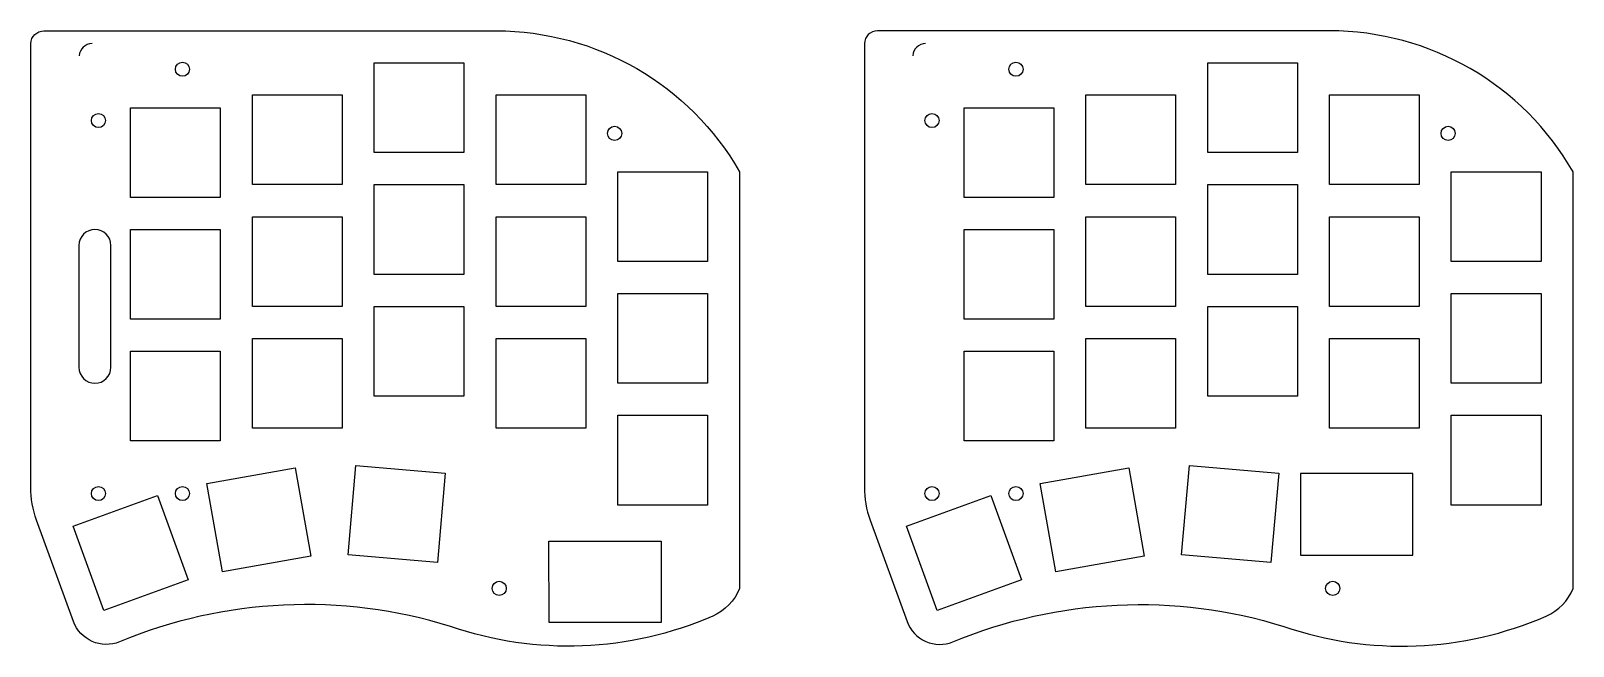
# Model space of a CAD drawing. Header units: millimetres. Extents: x 74 to 315, y -127 to -31.
import ezdxf

# ---------------------------------------------------------------- set-up
doc = ezdxf.new("R2010")
doc.units = ezdxf.units.MM
doc.layers.get('0').update_dxf_attribs({"linetype": 'CONTINUOUS'})

msp = doc.modelspace()

# ---------------------------------------------------------------- linework, layer by layer
for points in [[(76, -31), (146.5, -31, -0.268591), (184.5, -53), (184.5, -118, -0.197657), (180.3, -122.33, -0.187877), (139.38, -123.94, 0.175516), (87.77, -126.35, -0.425755), (80.62, -123.18), (74.85, -107.35, -0.087487), (73.95, -102.22), (73.95, -33, -0.407001)], [(310.3, -122.33, 0.197657), (314.5, -118), (314.5, -53, 0.268591), (276.5, -31), (206, -31, 0.407001), (203.95, -33), (203.95, -102.22, 0.087487), (204.85, -107.35), (210.62, -123.18, 0.425755), (217.77, -126.35, -0.175516), (269.38, -123.94, 0.187877)], [(86.45, -83.5), (86.45, -64.5, 1), (81.45, -64.5), (81.45, -83.5, 1)]]:
    msp.add_lwpolyline(points, format="xyb", close=True)
for points in [[(127.5, -36), (141.5, -36), (141.5, -50), (127.5, -50)], [(257.5, -36), (271.5, -36), (271.5, -50), (257.5, -50)], [(89.5, -57), (89.5, -43), (103.5, -43), (103.5, -57)], [(108.5, -41), (122.5, -41), (122.5, -55), (108.5, -55)], [(146.5, -41), (160.5, -41), (160.5, -55), (146.5, -55)], [(233.5, -43), (233.5, -57), (219.5, -57), (219.5, -43)], [(238.5, -55), (238.5, -41), (252.5, -41), (252.5, -55)], [(276.5, -55), (276.5, -41), (290.5, -41), (290.5, -55)], [(127.5, -55), (141.5, -55), (141.5, -69), (127.5, -69)], [(165.5, -67), (165.5, -53), (179.5, -53), (179.5, -67)], [(271.5, -69), (257.5, -69), (257.5, -55), (271.5, -55)], [(295.5, -67), (295.5, -53), (309.5, -53), (309.5, -67)], [(108.5, -60), (122.5, -60), (122.5, -74), (108.5, -74)], [(146.5, -60), (160.5, -60), (160.5, -74), (146.5, -74)], [(252.5, -60), (252.5, -74), (238.5, -74), (238.5, -60)], [(290.5, -74), (276.5, -74), (276.5, -60), (290.5, -60)], [(89.5, -62), (103.5, -62), (103.5, -76), (89.5, -76)], [(233.5, -76), (219.5, -76), (219.5, -62), (233.5, -62)], [(165.5, -86), (165.5, -72), (179.5, -72), (179.5, -86)], [(295.5, -72), (309.5, -72), (309.5, -86), (295.5, -86)], [(127.5, -88), (127.5, -74), (141.5, -74), (141.5, -88)], [(271.5, -88), (257.5, -88), (257.5, -74), (271.5, -74)], [(122.5, -93), (108.5, -93), (108.5, -79), (122.5, -79)], [(146.5, -93), (146.5, -79), (160.5, -79), (160.5, -93)], [(252.5, -79), (252.5, -93), (238.5, -93), (238.5, -79)], [(290.5, -93), (276.5, -93), (276.5, -79), (290.5, -79)], [(89.5, -95), (89.5, -81), (103.5, -81), (103.5, -95)], [(233.5, -81), (233.5, -95), (219.5, -95), (219.5, -81)], [(165.5, -105), (165.5, -91), (179.5, -91), (179.5, -105)], [(295.5, -91), (309.5, -91), (309.5, -105), (295.5, -105)], [(101.39, -101.62), (115.18, -99.19), (117.61, -112.98), (103.82, -115.41)], [(124.64, -98.82), (138.58, -100.04), (137.36, -113.98), (123.42, -112.76)], [(233.82, -115.41), (231.39, -101.62), (245.18, -99.19), (247.61, -112.98)], [(254.64, -98.82), (268.58, -100.04), (267.36, -113.98), (253.42, -112.76)], [(272, -100.1), (272, -112.8), (289.5, -112.8), (289.5, -100.1)], [(93.68, -103.53), (98.47, -116.68), (85.32, -121.47), (80.53, -108.32)], [(215.32, -121.47), (210.53, -108.32), (223.68, -103.53), (228.47, -116.68)], [(154.77, -123.35), (154.75, -110.65), (172.25, -110.62), (172.27, -123.32)]]:
    msp.add_lwpolyline(points, close=True)
for centre in [(97.6, -37), (227.6, -37), (84.5, -45), (214.5, -45), (165, -47), (295, -47), (84.5, -103.2), (97.6, -103.2), (214.5, -103.2), (227.6, -103.2), (147, -118), (277, -118)]:
    msp.add_circle(centre, 1.1)
for centre in [(83.5, -35), (213.5, -35)]:
    msp.add_arc(centre, 2, 90.0029, 177.058)

doc.saveas('drawing.dxf')
